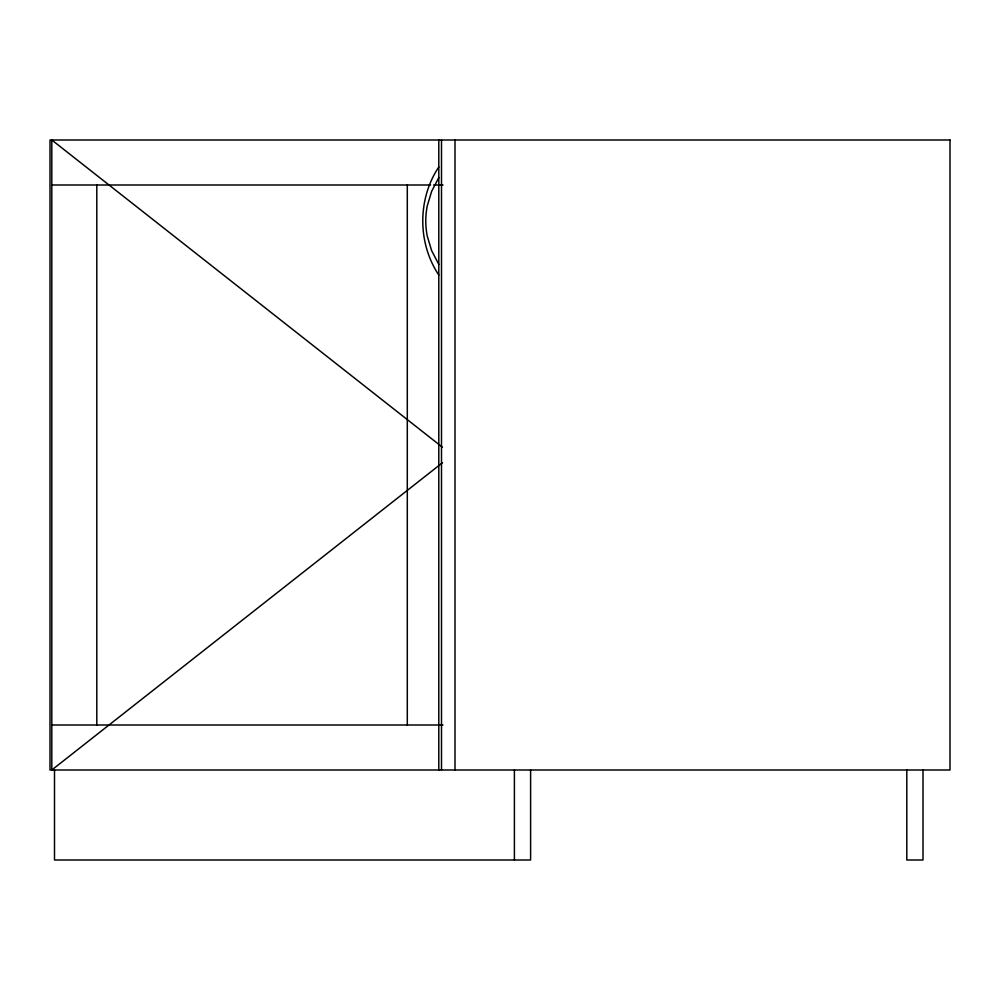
<?xml version="1.0" encoding="UTF-8"?>
<svg xmlns="http://www.w3.org/2000/svg" width="1000" height="1000" viewBox="0 0 1000 1000"><rect width="100%" height="100%" fill="white"/><g stroke="black" fill="none" stroke-linecap="round" stroke-linejoin="round"><path stroke-width="1.5" d="M438.8 167C417.438 198.95 417.438 243.05 438.8 275M438.8 177.587L431.637 191.337L427.25 205.95A77.487 77.487 0 0 0 427.25 236.05L431.637 250.662L438.8 264.413M442.5 462.713L51.8 770L51.8 140L442.5 447.287M51.8 185L430.575 185M433.6 185L442.987 185M51.8 725L442.987 725M923 770L923 860L906.8 860L906.8 770M530.6 770L530.6 860L54.5 860L54.5 770M514.4 770L514.4 860M455 140L455 770M441.5 140L441.5 770M438.8 140L438.8 770M407.3 185L407.3 725M96.8 185L96.8 725M950 140L50 140L50 770L950 770L950 140"/></g></svg>
